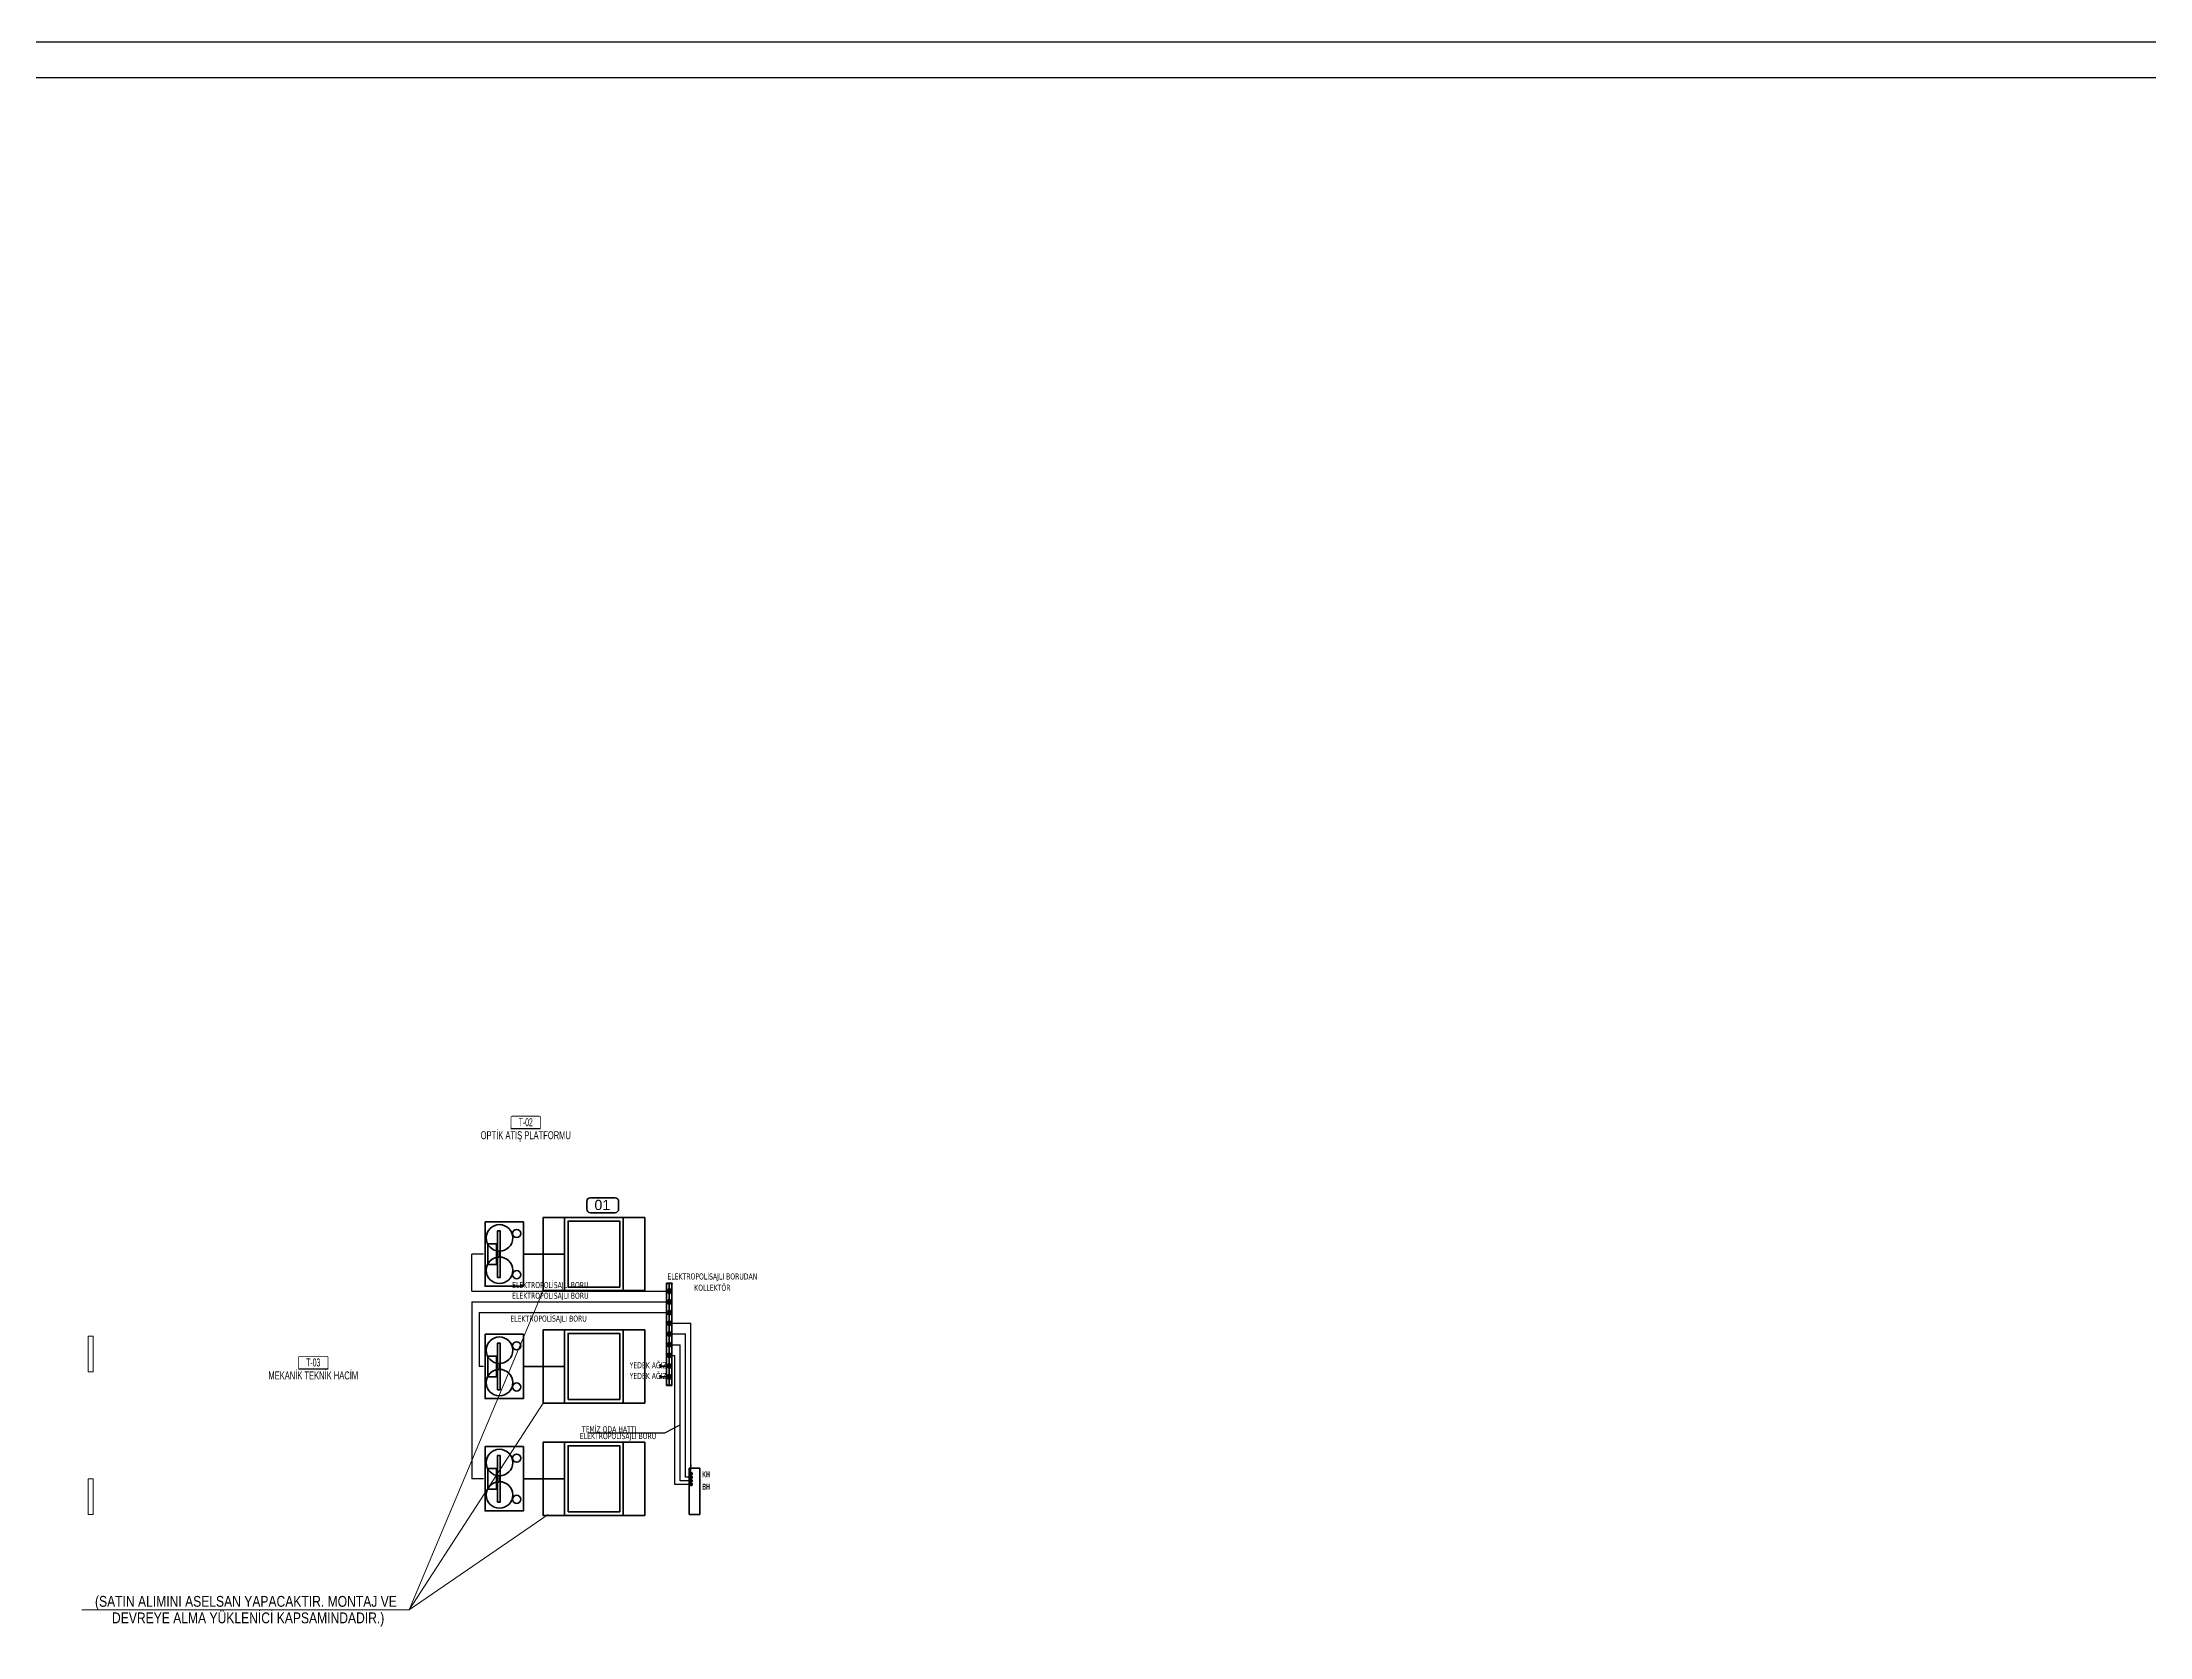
# Model space of a CAD drawing. Header units: centimetres. Extents: x 392964 to 515689, y 49661 to 58661.
# Drawn here: x 420506 to 426414, y 54189 to 58661 of the extents above; entities that cross this region are included whole.
import ezdxf
from ezdxf.enums import TextEntityAlignment as Align

# ---------------------------------------------------------------- set-up
doc = ezdxf.new("R2010")
doc.units = ezdxf.units.CM
doc.linetypes.add('MEDSISTEMBH_LINE', pattern=[1.5, 1.3, 0, -0.2])
doc.linetypes.add('MEDSISTEMKH_LINE', pattern=[1.5, 1.3, 0, -0.2])
doc.layers.get('0').update_dxf_attribs({"lineweight": 9})
for name, color, linetype in [('-M-MAHAL-DEBILER', 7, 'Continuous'), ('-M-MAHAL-ETIKET-NOT', 7, 'Continuous'), ('-M-MAHAL-ETIKET-NOTM', 7, 'Continuous'), ('-M-MAHAL-ETK-', 7, 'Continuous'), ('-M-MAHAL-HAVA-DEGISIM', 7, 'Continuous'), ('-M-MAHAL-NO', 7, 'Continuous'), ('-M-MAHAL-NOM', 7, 'Continuous')]:
    doc.layers.add(name, color=color, linetype=linetype)
for name, color, linetype, lineweight in [('0-KRCN-IST-04CIHAZ', 103, 'Continuous', 40), ('0-KRCN-MİMARİ-170326', 8, 'Continuous', 9), ('0-KRCN-Z-ANTET', 71, 'Continuous', 30), ('0-MEK-MED-04CİZ', 140, 'Continuous', 35), ('0-MEK-MED-AZOT SIVI', 3, '0-A_LINE', 40), ('_MDS_0', 7, 'Continuous', 30), ('_MDS_BORU_12.70X0.89_KURU HAVA', 132, 'Continuous', 30), ('_MDS_BORU_22.00X1.00_BASINÇLI HAVA', 5, 'Continuous', 30)]:
    doc.layers.add(name, color=color, linetype=linetype, lineweight=lineweight)
doc.styles.add('-M-ISSO-TEXT-TTF', font='ARIALN.TTF')
doc.styles.add('-M-MHLETK-NOT', font='romans.shx', dxfattribs={"width": 0.7})
doc.styles.add('-M-MHLETK-TEXT', font='ARIALN.TTF', dxfattribs={"width": 0.7})
doc.styles.add('Arial', font='arial.ttf')
doc.styles.add('BORU', font='tahoma.ttf', dxfattribs={"width": 0.5})
doc.styles.add('OYAK', font='arialbd.ttf')
doc.styles.get("Standard").update_dxf_attribs({"font": 'arial.ttf'})
doc.styles.add('VRF CITY MULTI', font='tahoma.ttf', dxfattribs={"height": 15})
doc.linetypes.add('0-A_LINE', pattern='A,100,-1.5,["A",BORU,S=9,R=0,X=0,Y=-4.5],-9,6', length=116.5)
doc.linetypes.add('Amzigzag', pattern='A,0.0001,[136,genltshp.shx,S=0.04,R=0,X=0,Y=0],-11', length=11.0001)

# ---------------------------------------------------------------- blocks, each defined once
blk = doc.blocks.new('M-MHLETK-YNG')
at = {"layer": '-M-MAHAL-ETK-', "color": 0}
for p, q in [((-2.08, 0), (2.08, 0)), ((-1.16, 0), (-1.16, 0))]:
    blk.add_line(p, q, dxfattribs=at)
blk.add_lwpolyline([(-1.88, 1.74, 0.1, 0.1, 0), (1.88, 1.74, 0.1, 0.1, -0.414214), (2.08, 1.54, 0.1, 0.1, 0), (2.08, 0.2, 0.1, 0.1, -0.414214), (1.88, 0, 0.1, 0.1, 0), (-1.88, 0, 0.1, 0.1, -0.414214), (-2.08, 0.2, 0.1, 0.1, 0), (-2.08, 1.54, 0.1, 0.1, -0.414214)], format="xyseb", close=True, dxfattribs=at)
at = {"layer": '-M-MAHAL-DEBILER', "color": 4, "style": '-M-MHLETK-NOT', "width": 0.5, "flags": 8}
blk.add_attdef('DEBIS', text='', height=0.4, dxfattribs=at).set_placement((-2.17, 2.15), align=Align.MIDDLE_CENTER)
at = {"layer": '-M-MAHAL-DEBILER', "color": 191, "style": '-M-MHLETK-NOT', "width": 0.5, "flags": 8}
blk.add_attdef('DEBIR', text='', height=0.4, dxfattribs=at).set_placement((-1.61, 2.15), align=Align.MIDDLE_CENTER)
at = {"layer": '-M-MAHAL-DEBILER', "color": 31, "style": '-M-MHLETK-NOT', "width": 0.5, "flags": 8}
blk.add_attdef('DEBIF', text='', height=0.4, dxfattribs=at).set_placement((1.59, 2.15), align=Align.MIDDLE_CENTER)
at = {"layer": '-M-MAHAL-DEBILER', "color": 1, "style": '-M-MHLETK-NOT', "width": 0.5, "flags": 8}
blk.add_attdef('DEBIE', text='', height=0.4, dxfattribs=at).set_placement((2.32, 2.15), align=Align.MIDDLE_CENTER)
at = {"layer": '-M-MAHAL-ETIKET-NOT', "color": 3}
for tag, height, style, width, flags, p in [('KIS', 0.04, '-M-MHLETK-NOT', 0.5, 9, (-2.59, 1.62)), ('ALAN', 0.04, '-M-MHLETK-NOT', 0.5, 9, (-2.58, 1.56)), ('RH', 0.04, '-M-MHLETK-NOT', 0.5, 9, (-2.39, 1.62)), ('YUKSEKLIK', 0.04, '-M-MHLETK-NOT', 0.5, 9, (-2.32, 1.56)), ('YAZ', 0.04, '-M-MHLETK-NOT', 0.5, 9, (-2.18, 1.62)), ('MAH-ADI', 1.11, '-M-ISSO-TEXT-TTF', 0.8, 8, (0, -0.93))]:
    blk.add_attdef(tag, text='', height=height, dxfattribs=dict(at, style=style, width=width, flags=flags)).set_placement(p, align=Align.MIDDLE_CENTER)
at = {"layer": '-M-MAHAL-ETIKET-NOT', "color": 3, "style": '-M-MHLETK-NOT', "width": 0.5, "flags": 9}
for tag, p, height in [('HL', (-2.62, 1.49), 0.0286), ('KLKTR', (-2.62, 1.42), 0.04), ('RDY-BOY1', (-2.61, 1.37), 0.0286), ('RDY-BOY2', (-2.61, 1.32), 0.0286), ('RDY-BOY3', (-2.61, 1.27), 0.0286), ('RDY-BOY4', (-2.61, 1.22), 0.0286), ('KON-BOY1', (-2.61, 1.14), 0.0286), ('KON-BOY2', (-2.61, 1.09), 0.0286), ('KON-BOY3', (-2.61, 1.04), 0.0286), ('FCU-TIP1', (-2.61, 0.96), 0.0286), ('FCU-TIP2', (-2.61, 0.91), 0.0286), ('FCU-TIP3', (-2.61, 0.86), 0.0286), ('VRV-TIP1', (-2.61, 0.76), 0.0286), ('VRV-TIP2', (-2.61, 0.71), 0.0286), ('HLA', (-2.52, 1.49), 0.0286), ('FCU-ADET1', (-2.52, 0.96), 0.0286), ('FCU-ADET2', (-2.52, 0.91), 0.0286), ('FCU-ADET3', (-2.52, 0.86), 0.0286), ('VRV-ADET1', (-2.52, 0.76), 0.0286), ('VRV-ADET2', (-2.52, 0.71), 0.0286), ('RDY-TIP1', (-2.5, 1.37), 0.0286), ('RDY-TIP2', (-2.5, 1.32), 0.0286), ('RDY-TIP3', (-2.5, 1.27), 0.0286), ('RDY-TIP4', (-2.5, 1.22), 0.0286), ('KON-TIP1', (-2.5, 1.14), 0.0286), ('KON-TIP2', (-2.5, 1.09), 0.0286), ('KON-TIP3', (-2.5, 1.04), 0.0286), ('FCU-KAP1', (-2.4, 0.96), 0.0286), ('FCU-KAP2', (-2.4, 0.91), 0.0286), ('FCU-KAP3', (-2.4, 0.86), 0.0286), ('VRV-KAP1', (-2.4, 0.76), 0.0286), ('VRV-KAP2', (-2.4, 0.71), 0.0286), ('RDY-ADET1', (-2.39, 1.37), 0.0286), ('RDY-ADET2', (-2.39, 1.32), 0.0286), ('RDY-ADET3', (-2.39, 1.27), 0.0286), ('RDY-ADET4', (-2.39, 1.22), 0.0286), ('KON-ADET1', (-2.39, 1.14), 0.0286), ('KON-ADET2', (-2.39, 1.09), 0.0286), ('KON-ADET3', (-2.39, 1.04), 0.0286), ('FCU-DUY1', (-2.27, 0.96), 0.0286), ('FCU-DUY2', (-2.27, 0.91), 0.0286), ('FCU-DUY3', (-2.27, 0.86), 0.0286), ('VRV-DUY1', (-2.27, 0.76), 0.0286), ('VRV-DUY2', (-2.27, 0.71), 0.0286), ('RDY-ISI1', (-2.27, 1.37), 0.0286), ('RDY-ISI2', (-2.27, 1.32), 0.0286), ('RDY-ISI3', (-2.27, 1.27), 0.0286), ('RDY-ISI4', (-2.27, 1.22), 0.0286), ('KON-ISI1', (-2.27, 1.14), 0.0286), ('KON-ISI2', (-2.27, 1.09), 0.0286), ('KON-ISI3', (-2.27, 1.04), 0.0286), ('SHG', (-2.23, 1.49), 0.0286), ('AHU', (-2.23, 1.44), 0.0286), ('FCU-SOG1', (-2.15, 0.96), 0.0286), ('FCU-SOG2', (-2.15, 0.91), 0.0286), ('FCU-SOG3', (-2.15, 0.86), 0.0286), ('VRV-SOG1', (-2.15, 0.76), 0.0286), ('VRV-SOG2', (-2.15, 0.71), 0.0286), ('LHG', (-2.13, 1.49), 0.0286), ('RDY-BNP1', (-2.1, 1.37), 0.0286), ('RDY-BNP2', (-2.1, 1.32), 0.0286), ('RDY-BNP3', (-2.1, 1.27), 0.0286), ('RDY-BNP4', (-2.1, 1.22), 0.0286), ('KON-BNP1', (-2.1, 1.14), 0.0286), ('KON-BNP2', (-2.1, 1.09), 0.0286), ('KON-BNP3', (-2.1, 1.04), 0.0286), ('HG', (-2.04, 1.49), 0.0286), ('FCU-ISI1', (-2.04, 0.96), 0.0286), ('FCU-ISI2', (-2.04, 0.91), 0.0286), ('FCU-ISI3', (-2.04, 0.86), 0.0286), ('VRV-ISI1', (-2.04, 0.76), 0.0286), ('VRV-ISI2', (-2.04, 0.71), 0.0286), ('HGA', (-1.96, 1.49), 0.0286), ('EF', (-1.96, 1.44), 0.0286), ('RDY-BNK1', (-1.96, 1.37), 0.0286), ('RDY-BNK2', (-1.96, 1.32), 0.0286), ('RDY-BNK3', (-1.96, 1.27), 0.0286), ('RDY-BNK4', (-1.96, 1.22), 0.0286), ('KON-BNK1', (-1.96, 1.14), 0.0286), ('KON-BNK2', (-1.96, 1.09), 0.0286), ('KON-BNK3', (-1.96, 1.04), 0.0286), ('FCU-DEBI1', (-1.95, 0.96), 0.0286), ('FCU-DEBI2', (-1.95, 0.91), 0.0286), ('FCU-DEBI3', (-1.95, 0.86), 0.0286), ('VRV-DEBI1', (-1.95, 0.76), 0.0286), ('VRV-DEBI2', (-1.95, 0.71), 0.0286), ('FCU-BNP1', (-1.83, 0.96), 0.0286), ('FCU-BNP2', (-1.83, 0.91), 0.0286), ('FCU-BNP3', (-1.83, 0.86), 0.0286), ('VRV-BNP1', (-1.83, 0.76), 0.0286), ('VRV-BNP2', (-1.83, 0.71), 0.0286), ('FCU-BNK1', (-1.61, 0.96), 0.0286), ('FCU-BNK2', (-1.61, 0.91), 0.0286), ('FCU-BNK3', (-1.61, 0.86), 0.0286), ('VRV-BNK1', (-1.61, 0.76), 0.0286), ('VRV-BNK2', (-1.61, 0.71), 0.0286)]:
    blk.add_attdef(tag, p, '', height=height, dxfattribs=at)
at = {"layer": '-M-MAHAL-ETIKET-NOTM', "color": 3, "style": '-M-ISSO-TEXT-TTF', "width": 0.8, "flags": 8}
blk.add_attdef('MAH-ADI2', text='', height=1.11, dxfattribs=at).set_placement((0, -2.55), align=Align.MIDDLE_CENTER)
at = {"layer": '-M-MAHAL-HAVA-DEGISIM', "style": '-M-MHLETK-NOT', "width": 0.5, "flags": 8}
for tag, p in [('HAVADEG', (0, 3.61)), ('HAVA', (0, 2.4))]:
    blk.add_attdef(tag, text='', height=0.6, dxfattribs=at).set_placement(p, align=Align.MIDDLE_CENTER)
at = {"layer": '-M-MAHAL-NO', "color": 7, "style": '-M-MHLETK-TEXT', "width": 0.6, "flags": 8}
blk.add_attdef('MAH-NO', text='', height=1.11, dxfattribs=at).set_placement((0, 0.89), align=Align.MIDDLE_CENTER)
at = {"layer": '-M-MAHAL-NOM', "color": 7, "style": '-M-MHLETK-TEXT', "width": 0.6, "flags": 8}
blk.add_attdef('MAH-NOM', text='', height=1.11, dxfattribs=at).set_placement((0, 0.89), align=Align.MIDDLE_CENTER)
blk = doc.blocks.new('G$C551180CD')
at = {"layer": '0-KRCN-IST-04CIHAZ', "ltscale": 3}
for p, q in [((-367.1, -8.2), (-367.1, 8.2)), ((-185, 0), (-300, 0))]:
    blk.add_line(p, q, dxfattribs=at)
blk.add_lwpolyline([(-407.2, 90.1), (-300, 90.1), (-300, -90.1), (-407.2, -90.1)], close=True, dxfattribs=at)
at = {"layer": '0-KRCN-IST-04CIHAZ', "color": 111}
for points in [[(-372.4, -65.6), (-372.4, 65.6), (-365.5, 65.6), (-365.5, -65.6)], [(-399.8, -28.9), (-399.8, 28.9), (-375.7, 28.9), (-375.7, -28.9)]]:
    blk.add_lwpolyline(points, close=True, dxfattribs=at)
at = {"layer": '0-KRCN-IST-04CIHAZ', "linetype": 'Amzigzag', "ltscale": 0.3}
for points in [[(-185, -102.5), (-245, -102.5), (-245, 102.5), (-185, 102.5)], [(-20, -102.5), (40, -102.5), (40, 102.5), (-20, 102.5)]]:
    blk.add_lwpolyline(points, dxfattribs=at)
at = {"layer": '0-KRCN-IST-04CIHAZ'}
for points in [[(-185, -102.5), (-185, 102.5), (-20, 102.5), (-20, -102.5)], [(-175, -92.5), (-175, 92.5), (-30, 92.5), (-30, -92.5)]]:
    blk.add_lwpolyline(points, close=True, dxfattribs=at)
at = {"layer": '0-KRCN-IST-04CIHAZ', "color": 111}
for centre, radius in [((-367.1, 45.4), 37.2), ((-318.9, 57.7), 11.4), ((-367.1, -45.4), 37.2), ((-318.9, -57.7), 11.4)]:
    blk.add_circle(centre, radius, dxfattribs=at)

msp = doc.modelspace()

# ---------------------------------------------------------------- hatches: boundary and pattern name
at = {"layer": '_MDS_BORU_12.70X0.89_KURU HAVA', "linetype": 'MEDSISTEMKH_LINE', "ltscale": 80}
h = msp.add_hatch(color=241, dxfattribs=at)
h.dxf.hatch_style = 1
edge = h.paths.add_edge_path()
edge.add_arc((422324.6, 54646.9), 4, 0, 360)
edge = h.paths.add_edge_path(flags=16)
edge.add_arc((422324.6, 54646.9), 2, 0, 360)
at = {"layer": '_MDS_BORU_22.00X1.00_BASINÇLI HAVA', "linetype": 'MEDSISTEMBH_LINE', "ltscale": 80}
h = msp.add_hatch(color=256, dxfattribs=at)
h.dxf.hatch_style = 1
edge = h.paths.add_edge_path()
edge.add_arc((422324.6, 54636.9), 4, 0, 360)
edge = h.paths.add_edge_path(flags=16)
edge.add_arc((422324.6, 54636.9), 2, 0, 360)
h = msp.add_hatch(color=4, dxfattribs=at)
h.dxf.hatch_style = 1
edge = h.paths.add_edge_path()
edge.add_arc((422324.6, 54626.9), 4, 0, 360)
edge = h.paths.add_edge_path(flags=16)
edge.add_arc((422324.6, 54626.9), 2, 0, 360)
h = msp.add_hatch(color=3, dxfattribs=at)
h.dxf.hatch_style = 1
edge = h.paths.add_edge_path()
edge.add_arc((422324.6, 54616.9), 4, 0, 360)
edge = h.paths.add_edge_path(flags=16)
edge.add_arc((422324.6, 54616.9), 2, 0, 360)

# ---------------------------------------------------------------- linework, layer by layer
at = {"color": 1, "linetype": 'Continuous', "true_color": 0xff0000}
for points in [[(421534.8, 54264.9), (421910.2, 55160.2)], [(421910.2, 54845.2), (421534.8, 54264.9), (420617.8, 54264.9)]]:
    msp.add_lwpolyline(points, dxfattribs=at)
at = {"color": 1, "linetype": 'Continuous', "true_color": 0xff0000, "elevation": 0}
msp.add_lwpolyline([(421924.7, 54532.6), (421534.8, 54264.9)], dxfattribs=at)
at = {"layer": '0-KRCN-IST-04CIHAZ', "ltscale": 3}
for p, q in [((421711.1, 55262.7, 0), (421711.1, 55262.7)), ((422238.4, 54943.7, 0), (422238.4, 54953.7, 0)), ((422238.4, 54948.7, 0), (422264.2, 54948.7, 0)), ((422238.4, 54913.7, 0), (422238.4, 54923.7, 0)), ((422238.4, 54918.7, 0), (422264.2, 54918.7, 0)), ((422324.6, 54670.1), (422326.2, 54670.1, 0))]:
    msp.add_line(p, q, dxfattribs=at)
at = {"layer": '0-KRCN-IST-04CIHAZ', "color": 111}
for p, q in [((422272.6, 55180.8), (422255.9, 55180.8)), ((422255.9, 55180.8), (422255.9, 55180.5)), ((422255.9, 55180.5), (422272.6, 55180.5)), ((422256.2, 55180.8), (422256.2, 55181)), ((422256.2, 55181), (422272.3, 55181)), ((422272.3, 55180.8), (422256.2, 55180.8)), ((422256.7, 55180.3), (422256.6, 55180.5)), ((422256.7, 54894.8, 0), (422256.7, 55180.3)), ((422256.7, 55180.3), (422271.7, 55180.3)), ((422264.2, 54894.8, 0), (422264.2, 55180.5)), ((422271.7, 55180.3), (422271.9, 55180.5)), ((422271.7, 54894.8, 0), (422271.7, 55180.3)), ((422272.3, 55181), (422272.3, 55180.8)), ((422272.6, 55180.5), (422272.6, 55180.8)), ((422255.9, 54894.3, 0), (422255.9, 54894.6, 0)), ((422255.9, 54894.6, 0), (422272.6, 54894.6, 0)), ((422272.6, 54894.3, 0), (422255.9, 54894.3, 0)), ((422256.2, 54894.3, 0), (422256.2, 54894.1, 0)), ((422272.3, 54894.3, 0), (422256.2, 54894.3, 0)), ((422256.2, 54894.1, 0), (422272.3, 54894.1, 0)), ((422256.7, 54894.8, 0), (422256.6, 54894.6, 0)), ((422256.7, 54894.8, 0), (422271.7, 54894.8, 0)), ((422271.7, 54894.8, 0), (422271.9, 54894.6, 0)), ((422272.3, 54894.1, 0), (422272.3, 54894.3, 0)), ((422272.6, 54894.6, 0), (422272.6, 54894.3, 0))]:
    msp.add_line(p, q, dxfattribs=at)
at = {"layer": '0-KRCN-IST-04CIHAZ', "color": 211, "extrusion": (1.13652e-07, 2.02227e-07, 1)}
for centre, radius in [((422264.2, 55158.7, 0.1), 6.25), ((422264.2, 55128.7, 0.1), 6.25), ((422264.2, 55158.7, 0.1), 2.84), ((422264.2, 55128.7, 0.1), 2.84), ((422264.2, 55098.7, 0.1), 6.25), ((422264.2, 55068.7, 0.1), 6.25), ((422264.2, 55098.7, 0.1), 2.84), ((422264.2, 55068.7, 0.1), 2.84), ((422264.2, 55038.7, 0.1), 6.25), ((422264.2, 55008.7, 0.1), 6.25), ((422264.2, 55038.7, 0.1), 2.84), ((422264.2, 55008.7, 0.1), 2.84), ((422264.2, 54978.7, 0.1), 6.25), ((422264.2, 54948.7, 0.1), 6.25), ((422264.2, 54978.7, 0.1), 2.84), ((422264.2, 54948.7, 0.1), 2.84), ((422264.2, 54918.7, 0.1), 6.25), ((422264.2, 54918.7, 0.1), 2.84)]:
    msp.add_circle(centre, radius, dxfattribs=at)
at = {"layer": '0-KRCN-IST-04CIHAZ', "color": 111, "extrusion": (1.13652e-07, 2.02227e-07, 1)}
for centre, radius in [((422259.1, 55158.7, 0.1), 0.511), ((422259.1, 55128.7, 0.1), 0.511), ((422264.2, 55158.7, 0.1), 4.49), ((422264.2, 55128.7, 0.1), 4.49), ((422260.6, 55162.3, 0.1), 0.511), ((422260.6, 55155.1, 0.1), 0.511), ((422260.6, 55132.3, 0.1), 0.511), ((422260.6, 55125.1, 0.1), 0.511), ((422264.2, 55163.8, 0.1), 0.511), ((422264.2, 55153.6, 0.1), 0.511), ((422264.2, 55133.8, 0.1), 0.511), ((422264.2, 55123.6, 0.1), 0.511), ((422267.8, 55162.3, 0.1), 0.511), ((422267.8, 55155.1, 0.1), 0.511), ((422267.8, 55132.3, 0.1), 0.511), ((422267.8, 55125.1, 0.1), 0.511), ((422269.3, 55158.7, 0.1), 0.511), ((422269.3, 55128.7, 0.1), 0.511), ((422259.1, 55098.7, 0.1), 0.511), ((422259.1, 55068.7, 0.1), 0.511), ((422264.2, 55098.7, 0.1), 4.49), ((422264.2, 55068.7, 0.1), 4.49), ((422260.6, 55102.3, 0.1), 0.511), ((422260.6, 55095.1, 0.1), 0.511), ((422260.6, 55072.3, 0.1), 0.511), ((422260.6, 55065.1, 0.1), 0.511), ((422264.2, 55103.8, 0.1), 0.511), ((422264.2, 55093.6, 0.1), 0.511), ((422264.2, 55073.8, 0.1), 0.511), ((422264.2, 55063.6, 0.1), 0.511), ((422267.8, 55102.3, 0.1), 0.511), ((422267.8, 55095.1, 0.1), 0.511), ((422267.8, 55072.3, 0.1), 0.511), ((422267.8, 55065.1, 0.1), 0.511), ((422269.3, 55098.7, 0.1), 0.511), ((422269.3, 55068.7, 0.1), 0.511), ((422259.1, 55038.7, 0.1), 0.511), ((422259.1, 55008.7, 0.1), 0.511), ((422264.2, 55038.7, 0.1), 4.49), ((422264.2, 55008.7, 0.1), 4.49), ((422260.6, 55042.3, 0.1), 0.511), ((422260.6, 55035.1, 0.1), 0.511), ((422260.6, 55012.3, 0.1), 0.511), ((422260.6, 55005.1, 0.1), 0.511), ((422264.2, 55043.8, 0.1), 0.511), ((422264.2, 55033.6, 0.1), 0.511), ((422264.2, 55013.8, 0.1), 0.511), ((422264.2, 55003.6, 0.1), 0.511), ((422267.8, 55042.3, 0.1), 0.511), ((422267.8, 55035.1, 0.1), 0.511), ((422267.8, 55012.3, 0.1), 0.511), ((422267.8, 55005.1, 0.1), 0.511), ((422269.3, 55038.7, 0.1), 0.511), ((422269.3, 55008.7, 0.1), 0.511), ((422259.1, 54978.7, 0.1), 0.511), ((422259.1, 54948.7, 0.1), 0.511), ((422264.2, 54978.7, 0.1), 4.49), ((422264.2, 54948.7, 0.1), 4.49), ((422260.6, 54982.3, 0.1), 0.511), ((422260.6, 54975.1, 0.1), 0.511), ((422260.6, 54952.3, 0.1), 0.511), ((422260.6, 54945.1, 0.1), 0.511), ((422264.2, 54983.8, 0.1), 0.511), ((422264.2, 54973.6, 0.1), 0.511), ((422264.2, 54953.8, 0.1), 0.511), ((422264.2, 54943.6, 0.1), 0.511), ((422267.8, 54982.3, 0.1), 0.511), ((422267.8, 54975.1, 0.1), 0.511), ((422267.8, 54952.3, 0.1), 0.511), ((422267.8, 54945.1, 0.1), 0.511), ((422269.3, 54978.7, 0.1), 0.511), ((422269.3, 54948.7, 0.1), 0.511), ((422259.1, 54918.7, 0.1), 0.511), ((422264.2, 54918.7, 0.1), 4.49), ((422260.6, 54922.3, 0.1), 0.511), ((422260.6, 54915.1, 0.1), 0.511), ((422264.2, 54923.8, 0.1), 0.511), ((422264.2, 54913.6, 0.1), 0.511), ((422267.8, 54922.3, 0.1), 0.511), ((422267.8, 54915.1, 0.1), 0.511), ((422269.3, 54918.7, 0.1), 0.511)]:
    msp.add_circle(centre, radius, dxfattribs=at)
at = {"layer": '0-KRCN-MİMARİ-170326'}
for points in [[(420649.7, 55032.6), (420634.8, 55032.6), (420634.8, 54932.6), (420649.7, 54932.6)], [(420649.7, 54632.6), (420634.8, 54632.6), (420634.8, 54532.6), (420649.7, 54532.6)]]:
    msp.add_lwpolyline(points, close=True, dxfattribs=at)
at = {"layer": '0-KRCN-Z-ANTET'}
for points in [[(392964.1, 49661.3), (515688.8, 49661.3), (515688.8, 58661.3), (392964.1, 58661.3)], [(405564.1, 49761.3), (437064.1, 49761.3), (437064.1, 58561.3), (405564.1, 58561.3)]]:
    msp.add_lwpolyline(points, close=True, dxfattribs=at)
at = {"layer": '0-MEK-MED-04CİZ', "ltscale": 0.1}
msp.add_lwpolyline([(422042.8, 55420.7), (422112.1, 55420.7, -0.414214), (422122.2, 55410.6), (422122.2, 55389, -0.414214), (422112.1, 55378.9), (422042.8, 55378.9, -0.414214), (422032.7, 55389), (422032.7, 55410.6, -0.414214)], format="xyb", close=True, dxfattribs=at)
at = {"layer": '0-MEK-MED-AZOT SIVI', "color": 6, "linetype": 'MEDSISTEMBH_LINE', "ltscale": 3}
msp.add_lwpolyline([(422319.7, 54662.6), (422349.7, 54662.6), (422349.7, 54532.6), (422319.7, 54532.6)], close=True, dxfattribs=at)
at = {"layer": '_MDS_BORU_12.70X0.89_KURU HAVA', "color": 241, "linetype": 'MEDSISTEMKH_LINE', "ltscale": 80}
for p in [(422264.2, 55068.7), (422324.6, 54646.9)]:
    msp.add_line(p, (422324.6, 55068.7), dxfattribs=at)
for radius in [4, 2, 2]:
    msp.add_circle((422324.6, 54646.9), radius, dxfattribs=at)
at = {"layer": '_MDS_BORU_22.00X1.00_BASINÇLI HAVA', "color": 3, "linetype": 'MEDSISTEMBH_LINE', "ltscale": 80}
for p, q in [((421711.1, 55158.7), (421711.1, 55262.7)), ((421743.8, 55262.7), (421711.1, 55262.7)), ((421711.1, 55158.7), (422264.2, 55158.7)), ((421711.1, 55128.7), (422254.2, 55128.7)), ((421711.1, 55128.7), (421711.1, 54632.7)), ((421731.1, 55098.7), (421731.1, 54947.7)), ((421731.1, 55098.7), (422264.2, 55098.7)), ((421743.8, 54947.7), (421731.1, 54947.7)), ((422264.2, 54978.7, 0), (422279.6, 54978.7, 0)), ((422279.6, 54616.9), (422279.6, 54978.7)), ((422251.3, 54761.2), (422294.6, 54784.1)), ((422037.3, 54761.2), (422251.3, 54761.2)), ((421743.8, 54632.7), (421711.1, 54632.7)), ((422324.6, 54616.9), (422279.6, 54616.9))]:
    msp.add_line(p, q, dxfattribs=at)
at = {"layer": '_MDS_BORU_22.00X1.00_BASINÇLI HAVA', "linetype": 'MEDSISTEMBH_LINE', "ltscale": 80}
for p, q in [((422264.2, 55038.7), (422309.6, 55038.7)), ((422309.6, 54636.9), (422309.6, 55038.7)), ((422324.6, 54636.9), (422309.6, 54636.9))]:
    msp.add_line(p, q, dxfattribs=at)
at = {"layer": '_MDS_BORU_22.00X1.00_BASINÇLI HAVA', "color": 4, "linetype": 'MEDSISTEMBH_LINE', "ltscale": 80}
for p, q in [((422264.2, 55008.7, 0), (422294.6, 55008.7, 0)), ((422294.6, 54626.9), (422294.6, 55008.7)), ((422294.6, 55008.7, 0), (422294.6, 55008.7, 0)), ((422324.6, 54626.9), (422294.6, 54626.9))]:
    msp.add_line(p, q, dxfattribs=at)
at = {"layer": '_MDS_BORU_22.00X1.00_BASINÇLI HAVA', "linetype": 'MEDSISTEMBH_LINE', "ltscale": 80}
for radius in [4, 2, 2]:
    msp.add_circle((422324.6, 54636.9), radius, dxfattribs=at)
at = {"layer": '_MDS_BORU_22.00X1.00_BASINÇLI HAVA', "color": 4, "linetype": 'MEDSISTEMBH_LINE', "ltscale": 80}
for radius in [4, 2, 2]:
    msp.add_circle((422324.6, 54626.9), radius, dxfattribs=at)
at = {"layer": '_MDS_BORU_22.00X1.00_BASINÇLI HAVA', "color": 3, "linetype": 'MEDSISTEMBH_LINE', "ltscale": 80}
for radius in [4, 2, 2]:
    msp.add_circle((422324.6, 54616.9), radius, dxfattribs=at)

# ---------------------------------------------------------------- block references
at = {"layer": '-M-MAHAL-ETK-', "xscale": 20, "yscale": 20, "zscale": 20}
for p, values in [((421861.8, 55614.7), {'MAH-NO': 'T-02', 'MAH-ADI': 'OPTİK ATIŞ PLATFORMU'}), ((421266.2, 54941.1), {'MAH-NO': 'T-03', 'MAH-ADI': 'MEKANİK TEKNİK HACİM'})]:
    msp.add_blockref('M-MHLETK-YNG', p, dxfattribs=at).add_auto_attribs(values)
at = {"layer": '0-KRCN-IST-04CIHAZ', "ltscale": 3}
for p in [(422155.2, 55262.7), (422155.2, 54947.7), (422155.2, 54632.7)]:
    msp.add_blockref('G$C551180CD', p, dxfattribs=at)

# ---------------------------------------------------------------- texts
at = {"color": 1, "linetype": 'Continuous', "true_color": 0xff0000, "width": 0.8}
for s, p in [('(SATIN ALIMINI ASELSAN YAPACAKTIR. MONTAJ VE', (420654.4, 54273.8)), ('DEVREYE ALMA YÜKLENİCİ KAPSAMINDADIR.)', (420702.1, 54227.5))]:
    msp.add_text(s, height=30.346, dxfattribs=at).set_placement(p)
at = {"layer": '0-MEK-MED-04CİZ', "linetype": 'Continuous', "style": 'Arial'}
msp.add_text('01', height=28.42, dxfattribs=at).set_placement((422076.4, 55400.6), align=Align.MIDDLE)
at = {"layer": '_MDS_0', "style": 'OYAK', "width": 0.5}
for s, p in [('KH', (422367.2, 54631.4)), ('BH', (422367.2, 54596.9))]:
    msp.add_text(s, height=17, dxfattribs=at).set_placement(p, align=Align.BOTTOM_CENTER)
at = {"layer": '_MDS_BORU_22.00X1.00_BASINÇLI HAVA', "color": 3, "linetype": 'MEDSISTEMBH_LINE', "ltscale": 80, "style": 'VRF CITY MULTI', "width": 0.7}
for s, p in [('ELEKTROPOLİSAJLI BORU', (421930.6, 55175.8)), ('ELEKTROPOLİSAJLI BORUDAN', (422384.8, 55199.8)), ('KOLLEKTÖR', (422384.8, 55170.4)), ('ELEKTROPOLİSAJLI BORU', (421930.6, 55145.8)), ('ELEKTROPOLİSAJLI BORU', (421925.7, 55081.8)), ('YEDEK AĞIZ', (422204.8, 54953.2)), ('YEDEK AĞIZ', (422204.8, 54923.2, 0)), ('TEMİZ ODA HATTI', (422095.4, 54773.5)), ('ELEKTROPOLİSAJLI BORU', (422120.4, 54752.3))]:
    msp.add_text(s, height=17, dxfattribs=at).set_placement(p, align=Align.MIDDLE)

doc.saveas('drawing.dxf')
